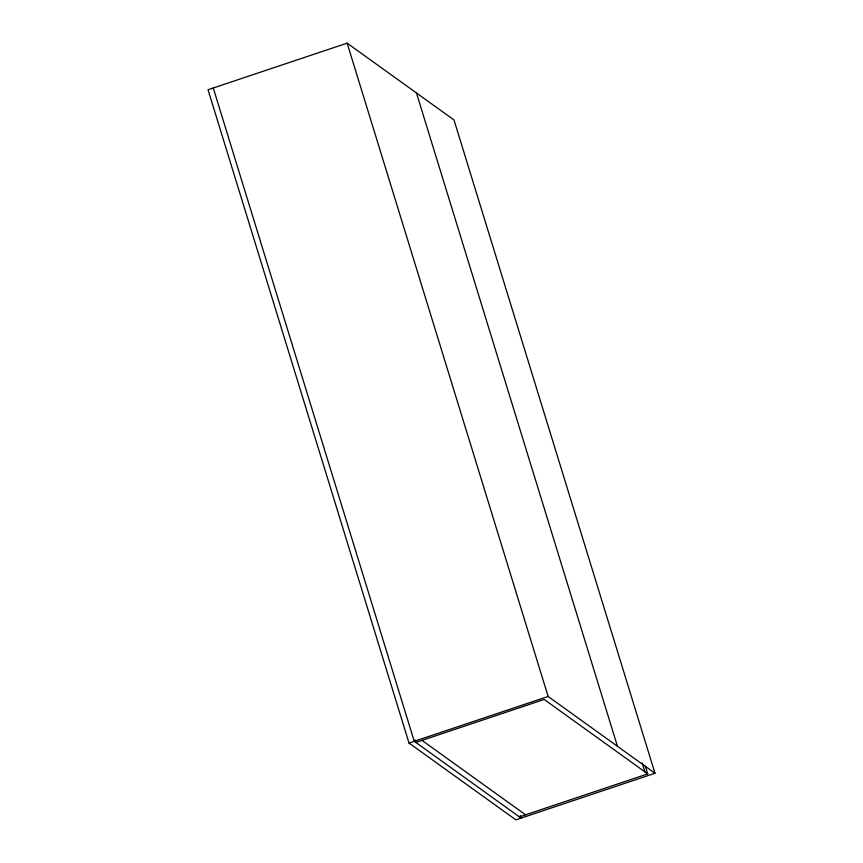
<?xml version="1.0" encoding="UTF-8"?>
<svg xmlns="http://www.w3.org/2000/svg" width="863" height="863" viewBox="0 0 863 863"><rect width="100%" height="100%" fill="white"/><g stroke="black" fill="none" stroke-linecap="round" stroke-linejoin="round"><path stroke-width="1.29" d="M347.142 43.15L208.026 89.741L409.008 743.054L515.858 819.85L654.974 773.259L453.992 119.946L347.142 43.15L548.134 696.463L654.974 773.259M409.008 743.054L548.134 696.463M519.397 816.883L647.735 773.895L645.351 766.161M647.735 773.895L544.175 699.462L415.847 742.45L415.049 739.871M422.018 740.378L525.567 814.812M642.148 762.86L644.931 771.878M416.451 92.967L617.444 746.279M520.292 815.524L521.09 818.092L414.251 741.295L213.258 87.994"/></g></svg>
